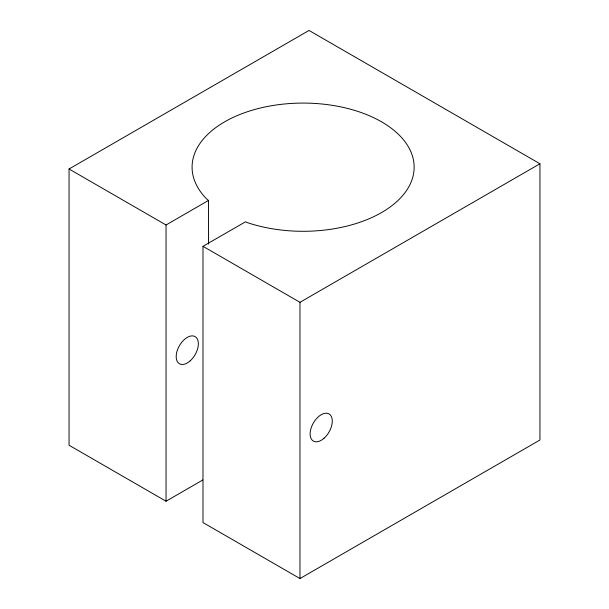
<?xml version="1.0" encoding="UTF-8"?>
<svg xmlns="http://www.w3.org/2000/svg" width="609" height="609" viewBox="0 0 609 609"><rect width="100%" height="100%" fill="white"/><g stroke="black" fill="none" stroke-linecap="round" stroke-linejoin="round"><path stroke-width="0.91" d="M202.812 479.968L166.044 501.23L69.053 445.232L69.053 168.998L309.029 30.45L539.947 163.768L539.947 440.002L299.971 578.55L202.987 522.56L202.987 246.318L245.534 221.79L247.589 222.704A111.028 64.105 0 0 0 412.453 178.315A111.028 64.105 0 0 0 283.824 104.055A111.028 64.105 0 0 0 206.953 199.234L208.529 200.43L208.529 244.095M166.044 501.23L166.044 224.987L208.529 200.43M202.987 246.318L299.971 302.315L539.947 163.768M69.053 168.998L166.044 224.987M299.971 302.315L299.971 578.55M190.137 360.886A15.674 9.044 -60 0 0 195.101 336.602A15.674 9.044 -60 0 0 176.572 353.053A15.674 9.044 -60 0 0 190.137 360.886M324.079 438.214A15.674 9.051 -60 0 0 329.05 413.937A15.674 9.051 -60 0 0 310.506 430.38A15.674 9.051 -60 0 0 324.079 438.214"/></g></svg>
